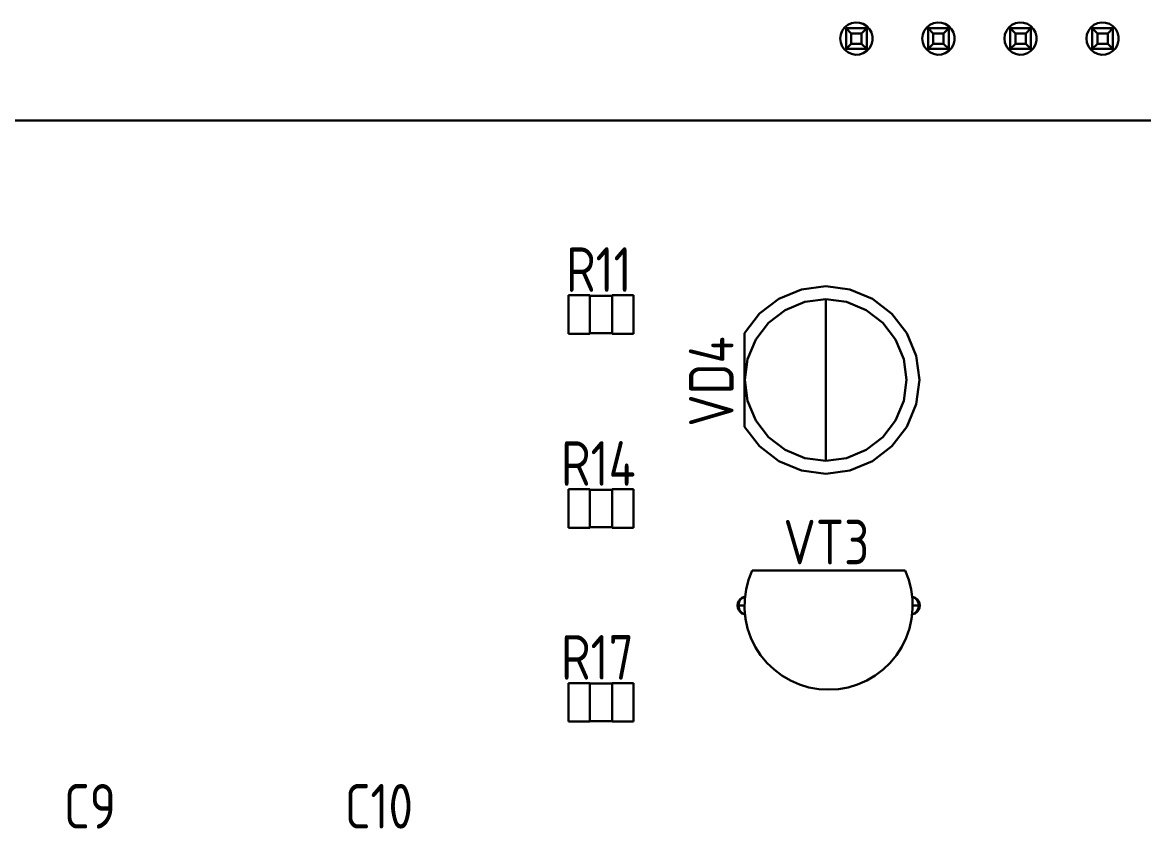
# Model space of a CAD drawing. Header units: inches. Extents: x -969 to 2045, y -594 to 12.
# Drawn here: x 1246.25 to 1280.95, y -225.43 to -200.49 of the extents above; entities that cross this region are included whole.
import ezdxf

# ---------------------------------------------------------------- set-up
doc = ezdxf.new("R2010")
doc.units = ezdxf.units.IN
doc.header["$MEASUREMENT"] = 0
doc.styles.add('GOST type A0', font='gost.TTF', dxfattribs={"height": 2.116667})

msp = doc.modelspace()

# ---------------------------------------------------------------- linework, layer by layer
at = {"color": 7, "lineweight": 30}
for p, q in [((1271.906, -200.511), (1271.793, -200.565)), ((1271.906, -200.511), (1271.793, -200.565)), ((1272.03, -200.488), (1271.906, -200.511)), ((1272.03, -200.488), (1271.906, -200.511)), ((1272.155, -200.496), (1272.03, -200.488)), ((1272.155, -200.496), (1272.03, -200.488)), ((1272.274, -200.535), (1272.155, -200.496)), ((1272.274, -200.535), (1272.155, -200.496)), ((1274.446, -200.511), (1274.333, -200.565)), ((1274.446, -200.511), (1274.333, -200.565)), ((1274.57, -200.488), (1274.446, -200.511)), ((1274.57, -200.488), (1274.446, -200.511)), ((1274.695, -200.496), (1274.57, -200.488)), ((1274.695, -200.496), (1274.57, -200.488)), ((1274.814, -200.535), (1274.695, -200.496)), ((1274.814, -200.535), (1274.695, -200.496)), ((1276.986, -200.511), (1276.873, -200.565)), ((1276.986, -200.511), (1276.873, -200.565)), ((1277.11, -200.488), (1276.986, -200.511)), ((1277.11, -200.488), (1276.986, -200.511)), ((1277.235, -200.496), (1277.11, -200.488)), ((1277.235, -200.496), (1277.11, -200.488)), ((1277.354, -200.535), (1277.235, -200.496)), ((1277.354, -200.535), (1277.235, -200.496)), ((1279.526, -200.511), (1279.413, -200.565)), ((1279.526, -200.511), (1279.413, -200.565)), ((1279.65, -200.488), (1279.526, -200.511)), ((1279.65, -200.488), (1279.526, -200.511)), ((1279.775, -200.496), (1279.65, -200.488)), ((1279.775, -200.496), (1279.65, -200.488)), ((1279.894, -200.535), (1279.775, -200.496)), ((1279.894, -200.535), (1279.775, -200.496)), ((1271.577, -200.863), (1271.561, -200.987)), ((1271.577, -200.863), (1271.561, -200.987)), ((1271.623, -200.746), (1271.577, -200.863)), ((1271.623, -200.746), (1271.577, -200.863)), ((1271.697, -200.645), (1271.623, -200.746)), ((1271.697, -200.645), (1271.623, -200.746)), ((1271.793, -200.565), (1271.697, -200.645)), ((1271.793, -200.565), (1271.697, -200.645)), ((1272.381, -200.667), (1271.741, -200.667)), ((1271.741, -201.307), (1271.741, -200.667)), ((1271.901, -200.827), (1271.741, -200.667)), ((1272.381, -200.667), (1271.741, -200.667)), ((1271.741, -201.307), (1271.741, -200.667)), ((1271.901, -200.827), (1271.741, -200.667)), ((1272.221, -200.827), (1271.901, -200.827)), ((1271.901, -201.147), (1271.901, -200.827)), ((1272.221, -200.827), (1271.901, -200.827)), ((1271.901, -201.147), (1271.901, -200.827)), ((1272.381, -200.667), (1272.221, -200.827)), ((1272.381, -200.667), (1272.221, -200.827)), ((1272.221, -201.147), (1272.221, -200.827)), ((1272.221, -201.147), (1272.221, -200.827)), ((1272.38, -200.602), (1272.274, -200.535)), ((1272.38, -200.602), (1272.274, -200.535)), ((1272.466, -200.693), (1272.38, -200.602)), ((1272.466, -200.693), (1272.38, -200.602)), ((1272.381, -201.307), (1272.381, -200.667)), ((1272.381, -201.307), (1272.381, -200.667)), ((1272.526, -200.803), (1272.466, -200.693)), ((1272.526, -200.803), (1272.466, -200.693)), ((1272.557, -200.924), (1272.526, -200.803)), ((1272.557, -200.924), (1272.526, -200.803)), ((1274.117, -200.863), (1274.101, -200.987)), ((1274.117, -200.863), (1274.101, -200.987)), ((1274.163, -200.746), (1274.117, -200.863)), ((1274.163, -200.746), (1274.117, -200.863)), ((1274.237, -200.645), (1274.163, -200.746)), ((1274.237, -200.645), (1274.163, -200.746)), ((1274.333, -200.565), (1274.237, -200.645)), ((1274.333, -200.565), (1274.237, -200.645)), ((1274.921, -200.667), (1274.281, -200.667)), ((1274.281, -201.307), (1274.281, -200.667)), ((1274.441, -200.827), (1274.281, -200.667)), ((1274.921, -200.667), (1274.281, -200.667)), ((1274.281, -201.307), (1274.281, -200.667)), ((1274.441, -200.827), (1274.281, -200.667)), ((1274.761, -200.827), (1274.441, -200.827)), ((1274.441, -201.147), (1274.441, -200.827)), ((1274.761, -200.827), (1274.441, -200.827)), ((1274.441, -201.147), (1274.441, -200.827)), ((1274.921, -200.667), (1274.761, -200.827)), ((1274.921, -200.667), (1274.761, -200.827)), ((1274.761, -201.147), (1274.761, -200.827)), ((1274.761, -201.147), (1274.761, -200.827)), ((1274.92, -200.602), (1274.814, -200.535)), ((1274.92, -200.602), (1274.814, -200.535)), ((1275.006, -200.693), (1274.92, -200.602)), ((1275.006, -200.693), (1274.92, -200.602)), ((1274.921, -201.307), (1274.921, -200.667)), ((1274.921, -201.307), (1274.921, -200.667)), ((1275.066, -200.803), (1275.006, -200.693)), ((1275.066, -200.803), (1275.006, -200.693)), ((1275.097, -200.924), (1275.066, -200.803)), ((1275.097, -200.924), (1275.066, -200.803)), ((1276.657, -200.863), (1276.641, -200.987)), ((1276.657, -200.863), (1276.641, -200.987)), ((1276.703, -200.746), (1276.657, -200.863)), ((1276.703, -200.746), (1276.657, -200.863)), ((1276.777, -200.645), (1276.703, -200.746)), ((1276.777, -200.645), (1276.703, -200.746)), ((1276.873, -200.565), (1276.777, -200.645)), ((1276.873, -200.565), (1276.777, -200.645)), ((1277.461, -200.667), (1276.821, -200.667)), ((1276.821, -201.307), (1276.821, -200.667)), ((1276.981, -200.827), (1276.821, -200.667)), ((1277.461, -200.667), (1276.821, -200.667)), ((1276.821, -201.307), (1276.821, -200.667)), ((1276.981, -200.827), (1276.821, -200.667)), ((1277.301, -200.827), (1276.981, -200.827)), ((1276.981, -201.147), (1276.981, -200.827)), ((1277.301, -200.827), (1276.981, -200.827)), ((1276.981, -201.147), (1276.981, -200.827)), ((1277.461, -200.667), (1277.301, -200.827)), ((1277.461, -200.667), (1277.301, -200.827)), ((1277.301, -201.147), (1277.301, -200.827)), ((1277.301, -201.147), (1277.301, -200.827)), ((1277.46, -200.602), (1277.354, -200.535)), ((1277.46, -200.602), (1277.354, -200.535)), ((1277.546, -200.693), (1277.46, -200.602)), ((1277.546, -200.693), (1277.46, -200.602)), ((1277.461, -201.307), (1277.461, -200.667)), ((1277.461, -201.307), (1277.461, -200.667)), ((1277.606, -200.803), (1277.546, -200.693)), ((1277.606, -200.803), (1277.546, -200.693)), ((1277.637, -200.924), (1277.606, -200.803)), ((1277.637, -200.924), (1277.606, -200.803)), ((1279.197, -200.863), (1279.181, -200.987)), ((1279.197, -200.863), (1279.181, -200.987)), ((1279.243, -200.746), (1279.197, -200.863)), ((1279.243, -200.746), (1279.197, -200.863)), ((1279.317, -200.645), (1279.243, -200.746)), ((1279.317, -200.645), (1279.243, -200.746)), ((1279.413, -200.565), (1279.317, -200.645)), ((1279.413, -200.565), (1279.317, -200.645)), ((1280.001, -200.667), (1279.361, -200.667)), ((1279.361, -201.307), (1279.361, -200.667)), ((1279.521, -200.827), (1279.361, -200.667)), ((1280.001, -200.667), (1279.361, -200.667)), ((1279.361, -201.307), (1279.361, -200.667)), ((1279.521, -200.827), (1279.361, -200.667)), ((1279.841, -200.827), (1279.521, -200.827)), ((1279.521, -201.147), (1279.521, -200.827)), ((1279.841, -200.827), (1279.521, -200.827)), ((1279.521, -201.147), (1279.521, -200.827)), ((1280.001, -200.667), (1279.841, -200.827)), ((1280.001, -200.667), (1279.841, -200.827)), ((1279.841, -201.147), (1279.841, -200.827)), ((1279.841, -201.147), (1279.841, -200.827)), ((1280, -200.602), (1279.894, -200.535)), ((1280, -200.602), (1279.894, -200.535)), ((1280.086, -200.693), (1280, -200.602)), ((1280.086, -200.693), (1280, -200.602)), ((1280.001, -201.307), (1280.001, -200.667)), ((1280.001, -201.307), (1280.001, -200.667)), ((1280.146, -200.803), (1280.086, -200.693)), ((1280.146, -200.803), (1280.086, -200.693)), ((1280.177, -200.924), (1280.146, -200.803)), ((1280.177, -200.924), (1280.146, -200.803)), ((1271.577, -201.111), (1271.561, -200.987)), ((1271.577, -201.111), (1271.561, -200.987)), ((1271.623, -201.228), (1271.577, -201.111)), ((1271.623, -201.228), (1271.577, -201.111)), ((1271.901, -201.147), (1271.741, -201.307)), ((1271.901, -201.147), (1271.741, -201.307)), ((1272.221, -201.147), (1271.901, -201.147)), ((1272.221, -201.147), (1271.901, -201.147)), ((1272.381, -201.307), (1272.221, -201.147)), ((1272.381, -201.307), (1272.221, -201.147)), ((1272.526, -201.171), (1272.466, -201.281)), ((1272.526, -201.171), (1272.466, -201.281)), ((1272.557, -201.05), (1272.526, -201.171)), ((1272.557, -201.05), (1272.526, -201.171)), ((1272.557, -201.05), (1272.557, -200.924)), ((1272.557, -201.05), (1272.557, -200.924)), ((1274.117, -201.111), (1274.101, -200.987)), ((1274.117, -201.111), (1274.101, -200.987)), ((1274.163, -201.228), (1274.117, -201.111)), ((1274.163, -201.228), (1274.117, -201.111)), ((1274.441, -201.147), (1274.281, -201.307)), ((1274.441, -201.147), (1274.281, -201.307)), ((1274.761, -201.147), (1274.441, -201.147)), ((1274.761, -201.147), (1274.441, -201.147)), ((1274.921, -201.307), (1274.761, -201.147)), ((1274.921, -201.307), (1274.761, -201.147)), ((1275.066, -201.171), (1275.006, -201.281)), ((1275.066, -201.171), (1275.006, -201.281)), ((1275.097, -201.05), (1275.066, -201.171)), ((1275.097, -201.05), (1275.066, -201.171)), ((1275.097, -201.05), (1275.097, -200.924)), ((1275.097, -201.05), (1275.097, -200.924)), ((1276.657, -201.111), (1276.641, -200.987)), ((1276.657, -201.111), (1276.641, -200.987)), ((1276.703, -201.228), (1276.657, -201.111)), ((1276.703, -201.228), (1276.657, -201.111)), ((1276.981, -201.147), (1276.821, -201.307)), ((1276.981, -201.147), (1276.821, -201.307)), ((1277.301, -201.147), (1276.981, -201.147)), ((1277.301, -201.147), (1276.981, -201.147)), ((1277.461, -201.307), (1277.301, -201.147)), ((1277.461, -201.307), (1277.301, -201.147)), ((1277.606, -201.171), (1277.546, -201.281)), ((1277.606, -201.171), (1277.546, -201.281)), ((1277.637, -201.05), (1277.606, -201.171)), ((1277.637, -201.05), (1277.606, -201.171)), ((1277.637, -201.05), (1277.637, -200.924)), ((1277.637, -201.05), (1277.637, -200.924)), ((1279.197, -201.111), (1279.181, -200.987)), ((1279.197, -201.111), (1279.181, -200.987)), ((1279.243, -201.228), (1279.197, -201.111)), ((1279.243, -201.228), (1279.197, -201.111)), ((1279.521, -201.147), (1279.361, -201.307)), ((1279.521, -201.147), (1279.361, -201.307)), ((1279.841, -201.147), (1279.521, -201.147)), ((1279.841, -201.147), (1279.521, -201.147)), ((1280.001, -201.307), (1279.841, -201.147)), ((1280.001, -201.307), (1279.841, -201.147)), ((1280.146, -201.171), (1280.086, -201.281)), ((1280.146, -201.171), (1280.086, -201.281)), ((1280.177, -201.05), (1280.146, -201.171)), ((1280.177, -201.05), (1280.146, -201.171)), ((1280.177, -201.05), (1280.177, -200.924)), ((1280.177, -201.05), (1280.177, -200.924)), ((1271.697, -201.329), (1271.623, -201.228)), ((1271.697, -201.329), (1271.623, -201.228)), ((1271.793, -201.409), (1271.697, -201.329)), ((1271.793, -201.409), (1271.697, -201.329)), ((1272.381, -201.307), (1271.741, -201.307)), ((1272.381, -201.307), (1271.741, -201.307)), ((1271.906, -201.463), (1271.793, -201.409)), ((1271.906, -201.463), (1271.793, -201.409)), ((1272.03, -201.486), (1271.906, -201.463)), ((1272.03, -201.486), (1271.906, -201.463)), ((1272.155, -201.478), (1272.03, -201.486)), ((1272.155, -201.478), (1272.03, -201.486)), ((1272.274, -201.439), (1272.155, -201.478)), ((1272.274, -201.439), (1272.155, -201.478)), ((1272.38, -201.372), (1272.274, -201.439)), ((1272.38, -201.372), (1272.274, -201.439)), ((1272.466, -201.281), (1272.38, -201.372)), ((1272.466, -201.281), (1272.38, -201.372)), ((1274.237, -201.329), (1274.163, -201.228)), ((1274.237, -201.329), (1274.163, -201.228)), ((1274.333, -201.409), (1274.237, -201.329)), ((1274.333, -201.409), (1274.237, -201.329)), ((1274.921, -201.307), (1274.281, -201.307)), ((1274.921, -201.307), (1274.281, -201.307)), ((1274.446, -201.463), (1274.333, -201.409)), ((1274.446, -201.463), (1274.333, -201.409)), ((1274.57, -201.486), (1274.446, -201.463)), ((1274.57, -201.486), (1274.446, -201.463)), ((1274.695, -201.478), (1274.57, -201.486)), ((1274.695, -201.478), (1274.57, -201.486)), ((1274.814, -201.439), (1274.695, -201.478)), ((1274.814, -201.439), (1274.695, -201.478)), ((1274.92, -201.372), (1274.814, -201.439)), ((1274.92, -201.372), (1274.814, -201.439)), ((1275.006, -201.281), (1274.92, -201.372)), ((1275.006, -201.281), (1274.92, -201.372)), ((1276.777, -201.329), (1276.703, -201.228)), ((1276.777, -201.329), (1276.703, -201.228)), ((1276.873, -201.409), (1276.777, -201.329)), ((1276.873, -201.409), (1276.777, -201.329)), ((1277.461, -201.307), (1276.821, -201.307)), ((1277.461, -201.307), (1276.821, -201.307)), ((1276.986, -201.463), (1276.873, -201.409)), ((1276.986, -201.463), (1276.873, -201.409)), ((1277.11, -201.486), (1276.986, -201.463)), ((1277.11, -201.486), (1276.986, -201.463)), ((1277.235, -201.478), (1277.11, -201.486)), ((1277.235, -201.478), (1277.11, -201.486)), ((1277.354, -201.439), (1277.235, -201.478)), ((1277.354, -201.439), (1277.235, -201.478)), ((1277.46, -201.372), (1277.354, -201.439)), ((1277.46, -201.372), (1277.354, -201.439)), ((1277.546, -201.281), (1277.46, -201.372)), ((1277.546, -201.281), (1277.46, -201.372)), ((1279.317, -201.329), (1279.243, -201.228)), ((1279.317, -201.329), (1279.243, -201.228)), ((1279.413, -201.409), (1279.317, -201.329)), ((1279.413, -201.409), (1279.317, -201.329)), ((1280.001, -201.307), (1279.361, -201.307)), ((1280.001, -201.307), (1279.361, -201.307)), ((1279.526, -201.463), (1279.413, -201.409)), ((1279.526, -201.463), (1279.413, -201.409)), ((1279.65, -201.486), (1279.526, -201.463)), ((1279.65, -201.486), (1279.526, -201.463)), ((1279.775, -201.478), (1279.65, -201.486)), ((1279.775, -201.478), (1279.65, -201.486)), ((1279.894, -201.439), (1279.775, -201.478)), ((1279.894, -201.439), (1279.775, -201.478)), ((1280, -201.372), (1279.894, -201.439)), ((1280, -201.372), (1279.894, -201.439)), ((1280.086, -201.281), (1280, -201.372)), ((1280.086, -201.281), (1280, -201.372)), ((1222.161, -203.527), (1320.161, -203.527)), ((1320.161, -203.527), (1222.161, -203.527)), ((1222.161, -203.527), (1320.161, -203.527)), ((1320.161, -203.527), (1222.161, -203.527)), ((1270.361, -208.751), (1269.662, -209.04)), ((1269.662, -209.04), (1270.361, -208.751)), ((1270.361, -208.751), (1269.662, -209.04)), ((1269.662, -209.04), (1270.361, -208.751)), ((1271.111, -208.652), (1270.361, -208.751)), ((1270.361, -208.751), (1271.111, -208.652)), ((1271.111, -208.652), (1270.361, -208.751)), ((1270.361, -208.751), (1271.111, -208.652)), ((1271.862, -208.751), (1271.111, -208.652)), ((1271.111, -208.652), (1271.862, -208.751)), ((1271.862, -208.751), (1271.111, -208.652)), ((1271.111, -208.652), (1271.862, -208.751)), ((1272.561, -209.04), (1271.862, -208.751)), ((1271.862, -208.751), (1272.561, -209.04)), ((1272.561, -209.04), (1271.862, -208.751)), ((1271.862, -208.751), (1272.561, -209.04)), ((1263.158, -208.93), (1263.158, -210.124)), ((1263.818, -208.93), (1263.158, -208.93)), ((1263.158, -208.93), (1263.158, -210.124)), ((1263.158, -208.93), (1263.818, -208.93)), ((1263.158, -208.93), (1263.158, -210.124)), ((1263.818, -208.93), (1263.158, -208.93)), ((1263.158, -208.93), (1263.158, -210.124)), ((1263.158, -208.93), (1263.818, -208.93)), ((1263.818, -208.947), (1263.818, -208.93)), ((1263.818, -208.93), (1263.818, -210.124)), ((1263.818, -208.947), (1263.818, -208.93)), ((1263.818, -208.93), (1263.818, -210.124)), ((1264.504, -208.947), (1263.818, -208.947)), ((1263.818, -208.947), (1264.504, -208.947)), ((1264.504, -208.947), (1263.818, -208.947)), ((1263.818, -208.947), (1264.504, -208.947)), ((1265.164, -208.93), (1264.504, -208.93)), ((1264.504, -208.93), (1264.504, -208.947)), ((1264.504, -208.93), (1264.504, -210.124)), ((1264.504, -208.93), (1265.164, -208.93)), ((1265.164, -208.93), (1264.504, -208.93)), ((1264.504, -208.93), (1264.504, -208.947)), ((1264.504, -208.93), (1264.504, -210.124)), ((1264.504, -208.93), (1265.164, -208.93)), ((1265.164, -210.124), (1265.164, -208.93)), ((1265.164, -208.93), (1265.164, -210.124)), ((1265.164, -210.124), (1265.164, -208.93)), ((1265.164, -208.93), (1265.164, -210.124)), ((1269.662, -209.04), (1269.062, -209.5)), ((1269.062, -209.5), (1269.662, -209.04)), ((1269.662, -209.04), (1269.062, -209.5)), ((1269.062, -209.5), (1269.662, -209.04)), ((1269.861, -209.387), (1270.464, -209.137)), ((1269.861, -209.387), (1270.464, -209.137)), ((1270.464, -209.137), (1271.111, -209.052)), ((1270.464, -209.137), (1271.111, -209.052)), ((1271.111, -209.052), (1271.758, -209.137)), ((1271.111, -209.052), (1271.111, -209.137)), ((1271.111, -209.052), (1271.758, -209.137)), ((1271.111, -209.052), (1271.111, -209.137)), ((1271.111, -209.387), (1271.111, -209.137)), ((1271.111, -209.387), (1271.111, -209.137)), ((1271.758, -209.137), (1272.361, -209.387)), ((1271.758, -209.137), (1272.361, -209.387)), ((1273.162, -209.501), (1272.561, -209.04)), ((1272.561, -209.04), (1273.162, -209.501)), ((1273.162, -209.501), (1272.561, -209.04)), ((1272.561, -209.04), (1273.162, -209.501)), ((1269.062, -209.5), (1268.601, -210.099)), ((1268.601, -210.099), (1269.062, -209.5)), ((1269.062, -209.5), (1268.601, -210.099)), ((1268.601, -210.099), (1269.062, -209.5)), ((1269.343, -209.784), (1269.861, -209.387)), ((1269.343, -209.784), (1269.861, -209.387)), ((1271.111, -209.784), (1271.111, -209.387)), ((1271.111, -209.784), (1271.111, -209.387)), ((1272.361, -209.387), (1272.879, -209.784)), ((1272.361, -209.387), (1272.879, -209.784)), ((1273.623, -210.102), (1273.162, -209.501)), ((1273.162, -209.501), (1273.623, -210.102)), ((1273.623, -210.102), (1273.162, -209.501)), ((1273.162, -209.501), (1273.623, -210.102)), ((1268.946, -210.302), (1269.343, -209.784)), ((1268.946, -210.302), (1269.343, -209.784)), ((1271.111, -210.302), (1271.111, -209.784)), ((1271.111, -210.302), (1271.111, -209.784)), ((1272.879, -209.784), (1273.276, -210.302)), ((1272.879, -209.784), (1273.276, -210.302)), ((1263.158, -210.124), (1263.818, -210.124)), ((1263.158, -210.124), (1263.818, -210.124)), ((1263.158, -210.124), (1263.818, -210.124)), ((1263.158, -210.124), (1263.818, -210.124)), ((1263.818, -210.124), (1263.818, -210.107)), ((1263.818, -210.107), (1264.504, -210.107)), ((1263.818, -210.107), (1264.504, -210.107)), ((1263.818, -210.124), (1263.818, -210.107)), ((1263.818, -210.107), (1264.504, -210.107)), ((1263.818, -210.107), (1264.504, -210.107)), ((1264.504, -210.107), (1264.504, -210.124)), ((1264.504, -210.107), (1264.504, -210.124)), ((1264.504, -210.124), (1265.164, -210.124)), ((1264.504, -210.124), (1265.164, -210.124)), ((1264.504, -210.124), (1265.164, -210.124)), ((1264.504, -210.124), (1265.164, -210.124)), ((1268.601, -210.099), (1268.601, -213.004)), ((1268.601, -210.099), (1268.601, -213.004)), ((1268.601, -210.099), (1268.601, -213.004)), ((1268.601, -210.099), (1268.601, -213.004)), ((1273.912, -210.801), (1273.623, -210.102)), ((1273.623, -210.102), (1273.912, -210.801)), ((1273.912, -210.801), (1273.623, -210.102)), ((1273.623, -210.102), (1273.912, -210.801)), ((1268.696, -210.905), (1268.946, -210.302)), ((1268.696, -210.905), (1268.946, -210.302)), ((1271.111, -210.905), (1271.111, -210.302)), ((1271.111, -210.905), (1271.111, -210.302)), ((1273.276, -210.302), (1273.526, -210.905)), ((1273.276, -210.302), (1273.526, -210.905)), ((1268.611, -211.552), (1268.696, -210.905)), ((1268.611, -211.552), (1268.696, -210.905)), ((1271.111, -211.552), (1271.111, -210.905)), ((1271.111, -211.552), (1271.111, -210.905)), ((1273.526, -210.905), (1273.611, -211.552)), ((1273.526, -210.905), (1273.611, -211.552)), ((1274.011, -211.552), (1273.912, -210.801)), ((1273.912, -210.801), (1274.011, -211.552)), ((1274.011, -211.552), (1273.912, -210.801)), ((1273.912, -210.801), (1274.011, -211.552)), ((1268.611, -211.552), (1268.696, -212.199)), ((1268.611, -211.552), (1268.696, -212.199)), ((1271.111, -212.199), (1271.111, -211.552)), ((1271.111, -212.199), (1271.111, -211.552)), ((1273.526, -212.199), (1273.611, -211.552)), ((1273.526, -212.199), (1273.611, -211.552)), ((1273.912, -212.302), (1274.011, -211.552)), ((1273.912, -212.302), (1274.011, -211.552)), ((1273.912, -212.302), (1274.011, -211.552)), ((1273.912, -212.302), (1274.011, -211.552)), ((1268.696, -212.199), (1268.946, -212.802)), ((1268.696, -212.199), (1268.946, -212.802)), ((1271.111, -212.802), (1271.111, -212.199)), ((1271.111, -212.802), (1271.111, -212.199)), ((1273.276, -212.802), (1273.526, -212.199)), ((1273.276, -212.802), (1273.526, -212.199)), ((1273.623, -213.002), (1273.912, -212.302)), ((1273.623, -213.002), (1273.912, -212.302)), ((1273.623, -213.002), (1273.912, -212.302)), ((1273.623, -213.002), (1273.912, -212.302)), ((1268.601, -213.004), (1269.062, -213.604)), ((1268.601, -213.004), (1269.062, -213.604)), ((1268.601, -213.004), (1269.062, -213.604)), ((1268.601, -213.004), (1269.062, -213.604)), ((1268.946, -212.802), (1269.343, -213.32)), ((1268.946, -212.802), (1269.343, -213.32)), ((1271.111, -213.32), (1271.111, -212.802)), ((1271.111, -213.32), (1271.111, -212.802)), ((1272.879, -213.32), (1273.276, -212.802)), ((1272.879, -213.32), (1273.276, -212.802)), ((1273.162, -213.603), (1273.623, -213.002)), ((1273.162, -213.603), (1273.623, -213.002)), ((1273.162, -213.603), (1273.623, -213.002)), ((1273.162, -213.603), (1273.623, -213.002)), ((1269.343, -213.32), (1269.861, -213.717)), ((1269.343, -213.32), (1269.861, -213.717)), ((1271.111, -213.717), (1271.111, -213.32)), ((1271.111, -213.717), (1271.111, -213.32)), ((1272.361, -213.717), (1272.879, -213.32)), ((1272.361, -213.717), (1272.879, -213.32)), ((1269.062, -213.604), (1269.662, -214.064)), ((1269.062, -213.604), (1269.662, -214.064)), ((1269.062, -213.604), (1269.662, -214.064)), ((1269.062, -213.604), (1269.662, -214.064)), ((1272.561, -214.063), (1273.162, -213.603)), ((1272.561, -214.063), (1273.162, -213.603)), ((1272.561, -214.063), (1273.162, -213.603)), ((1272.561, -214.063), (1273.162, -213.603)), ((1269.861, -213.717), (1270.464, -213.967)), ((1269.861, -213.717), (1270.464, -213.967)), ((1270.464, -213.967), (1271.111, -214.052)), ((1270.464, -213.967), (1271.111, -214.052)), ((1271.111, -213.967), (1271.111, -213.717)), ((1271.111, -213.967), (1271.111, -213.717)), ((1271.111, -214.052), (1271.758, -213.967)), ((1271.111, -213.967), (1271.111, -214.052)), ((1271.111, -214.052), (1271.758, -213.967)), ((1271.111, -213.967), (1271.111, -214.052)), ((1271.758, -213.967), (1272.361, -213.717)), ((1271.758, -213.967), (1272.361, -213.717)), ((1269.662, -214.064), (1270.361, -214.353)), ((1269.662, -214.064), (1270.361, -214.353)), ((1269.662, -214.064), (1270.361, -214.353)), ((1269.662, -214.064), (1270.361, -214.353)), ((1270.361, -214.353), (1271.111, -214.452)), ((1270.361, -214.353), (1271.111, -214.452)), ((1270.361, -214.353), (1271.111, -214.452)), ((1270.361, -214.353), (1271.111, -214.452)), ((1271.111, -214.452), (1271.862, -214.353)), ((1271.111, -214.452), (1271.862, -214.353)), ((1271.111, -214.452), (1271.862, -214.353)), ((1271.111, -214.452), (1271.862, -214.353)), ((1271.862, -214.353), (1272.561, -214.063)), ((1271.862, -214.353), (1272.561, -214.063)), ((1271.862, -214.353), (1272.561, -214.063)), ((1271.862, -214.353), (1272.561, -214.063)), ((1263.158, -214.93), (1263.158, -216.124)), ((1263.818, -214.93), (1263.158, -214.93)), ((1263.158, -214.93), (1263.158, -216.124)), ((1263.158, -214.93), (1263.818, -214.93)), ((1263.158, -214.93), (1263.158, -216.124)), ((1263.818, -214.93), (1263.158, -214.93)), ((1263.158, -214.93), (1263.158, -216.124)), ((1263.158, -214.93), (1263.818, -214.93)), ((1263.818, -214.947), (1263.818, -214.93)), ((1263.818, -214.93), (1263.818, -216.124)), ((1263.818, -214.947), (1263.818, -214.93)), ((1263.818, -214.93), (1263.818, -216.124)), ((1264.504, -214.947), (1263.818, -214.947)), ((1263.818, -214.947), (1264.504, -214.947)), ((1264.504, -214.947), (1263.818, -214.947)), ((1263.818, -214.947), (1264.504, -214.947)), ((1265.164, -214.93), (1264.504, -214.93)), ((1264.504, -214.93), (1264.504, -214.947)), ((1264.504, -214.93), (1264.504, -216.124)), ((1264.504, -214.93), (1265.164, -214.93)), ((1265.164, -214.93), (1264.504, -214.93)), ((1264.504, -214.93), (1264.504, -214.947)), ((1264.504, -214.93), (1264.504, -216.124)), ((1264.504, -214.93), (1265.164, -214.93)), ((1265.164, -216.124), (1265.164, -214.93)), ((1265.164, -214.93), (1265.164, -216.124)), ((1265.164, -216.124), (1265.164, -214.93)), ((1265.164, -214.93), (1265.164, -216.124)), ((1263.158, -216.124), (1263.818, -216.124)), ((1263.158, -216.124), (1263.818, -216.124)), ((1263.158, -216.124), (1263.818, -216.124)), ((1263.158, -216.124), (1263.818, -216.124)), ((1263.818, -216.124), (1263.818, -216.107)), ((1263.818, -216.107), (1264.504, -216.107)), ((1263.818, -216.107), (1264.504, -216.107)), ((1263.818, -216.124), (1263.818, -216.107)), ((1263.818, -216.107), (1264.504, -216.107)), ((1263.818, -216.107), (1264.504, -216.107)), ((1264.504, -216.107), (1264.504, -216.124)), ((1264.504, -216.107), (1264.504, -216.124)), ((1264.504, -216.124), (1265.164, -216.124)), ((1264.504, -216.124), (1265.164, -216.124)), ((1264.504, -216.124), (1265.164, -216.124)), ((1264.504, -216.124), (1265.164, -216.124)), ((1268.832, -217.452), (1268.722, -217.737)), ((1268.832, -217.452), (1268.722, -217.737)), ((1268.832, -217.452), (1268.722, -217.737)), ((1268.832, -217.452), (1268.722, -217.737)), ((1273.57, -217.452), (1268.832, -217.452)), ((1273.57, -217.452), (1268.832, -217.452)), ((1273.57, -217.452), (1268.832, -217.452)), ((1273.57, -217.452), (1268.832, -217.452)), ((1273.68, -217.737), (1273.57, -217.452)), ((1273.68, -217.737), (1273.57, -217.452)), ((1273.68, -217.737), (1273.57, -217.452)), ((1273.68, -217.737), (1273.57, -217.452)), ((1268.722, -217.737), (1268.646, -218.034)), ((1268.722, -217.737), (1268.646, -218.034)), ((1268.722, -217.737), (1268.646, -218.034)), ((1268.722, -217.737), (1268.646, -218.034)), ((1273.756, -218.034), (1273.68, -217.737)), ((1273.756, -218.034), (1273.68, -217.737)), ((1273.756, -218.034), (1273.68, -217.737)), ((1273.756, -218.034), (1273.68, -217.737)), ((1268.646, -218.034), (1268.605, -218.337)), ((1268.646, -218.034), (1268.605, -218.337)), ((1268.646, -218.034), (1268.615, -218.259)), ((1268.646, -218.034), (1268.615, -218.259)), ((1273.787, -218.262), (1273.756, -218.034)), ((1273.797, -218.337), (1273.756, -218.034)), ((1273.787, -218.262), (1273.756, -218.034)), ((1273.797, -218.337), (1273.756, -218.034)), ((1268.391, -218.46), (1268.382, -218.532)), ((1268.391, -218.46), (1268.382, -218.532)), ((1268.391, -218.46), (1268.382, -218.532)), ((1268.391, -218.46), (1268.382, -218.532)), ((1268.382, -218.532), (1268.391, -218.604)), ((1268.391, -218.604), (1268.382, -218.532)), ((1268.385, -218.532), (1268.382, -218.532)), ((1268.382, -218.532), (1268.391, -218.604)), ((1268.391, -218.604), (1268.382, -218.532)), ((1268.385, -218.532), (1268.382, -218.532)), ((1268.395, -218.532), (1268.385, -218.532)), ((1268.395, -218.532), (1268.385, -218.532)), ((1268.419, -218.392), (1268.391, -218.46)), ((1268.419, -218.392), (1268.391, -218.46)), ((1268.419, -218.392), (1268.391, -218.46)), ((1268.419, -218.392), (1268.391, -218.46)), ((1268.412, -218.532), (1268.395, -218.532)), ((1268.412, -218.532), (1268.395, -218.532)), ((1268.42, -218.46), (1268.412, -218.532)), ((1268.42, -218.46), (1268.412, -218.532)), ((1268.42, -218.604), (1268.412, -218.532)), ((1268.602, -218.532), (1268.412, -218.532)), ((1268.42, -218.604), (1268.412, -218.532)), ((1268.602, -218.532), (1268.412, -218.532)), ((1268.464, -218.334), (1268.419, -218.392)), ((1268.464, -218.334), (1268.419, -218.392)), ((1268.464, -218.334), (1268.419, -218.392)), ((1268.464, -218.334), (1268.419, -218.392)), ((1268.447, -218.392), (1268.42, -218.46)), ((1268.447, -218.392), (1268.42, -218.46)), ((1268.49, -218.334), (1268.447, -218.392)), ((1268.49, -218.334), (1268.447, -218.392)), ((1268.521, -218.29), (1268.464, -218.334)), ((1268.521, -218.29), (1268.464, -218.334)), ((1268.521, -218.29), (1268.464, -218.334)), ((1268.521, -218.29), (1268.464, -218.334)), ((1268.546, -218.29), (1268.49, -218.334)), ((1268.546, -218.29), (1268.49, -218.334)), ((1268.589, -218.262), (1268.521, -218.29)), ((1268.589, -218.262), (1268.521, -218.29)), ((1268.589, -218.262), (1268.521, -218.29)), ((1268.589, -218.262), (1268.521, -218.29)), ((1268.611, -218.262), (1268.546, -218.29)), ((1268.611, -218.262), (1268.546, -218.29)), ((1268.615, -218.259), (1268.589, -218.262)), ((1268.615, -218.259), (1268.589, -218.262)), ((1268.615, -218.259), (1268.589, -218.262)), ((1268.615, -218.259), (1268.589, -218.262)), ((1268.605, -218.337), (1268.6, -218.643)), ((1268.605, -218.337), (1268.6, -218.643)), ((1268.615, -218.262), (1268.611, -218.262)), ((1268.615, -218.262), (1268.611, -218.262)), ((1273.813, -218.262), (1273.787, -218.259)), ((1273.787, -218.259), (1273.787, -218.262)), ((1273.813, -218.262), (1273.787, -218.259)), ((1273.813, -218.262), (1273.787, -218.259)), ((1273.787, -218.259), (1273.787, -218.262)), ((1273.813, -218.262), (1273.787, -218.259)), ((1273.791, -218.262), (1273.787, -218.262)), ((1273.791, -218.262), (1273.787, -218.262)), ((1273.856, -218.29), (1273.791, -218.262)), ((1273.856, -218.29), (1273.791, -218.262)), ((1273.802, -218.643), (1273.797, -218.337)), ((1273.802, -218.643), (1273.797, -218.337)), ((1273.99, -218.532), (1273.8, -218.532)), ((1273.99, -218.532), (1273.8, -218.532)), ((1273.881, -218.29), (1273.813, -218.262)), ((1273.881, -218.29), (1273.813, -218.262)), ((1273.881, -218.29), (1273.813, -218.262)), ((1273.881, -218.29), (1273.813, -218.262)), ((1273.912, -218.334), (1273.856, -218.29)), ((1273.912, -218.334), (1273.856, -218.29)), ((1273.939, -218.334), (1273.881, -218.29)), ((1273.939, -218.334), (1273.881, -218.29)), ((1273.939, -218.334), (1273.881, -218.29)), ((1273.939, -218.334), (1273.881, -218.29)), ((1273.955, -218.392), (1273.912, -218.334)), ((1273.955, -218.392), (1273.912, -218.334)), ((1273.983, -218.392), (1273.939, -218.334)), ((1273.983, -218.392), (1273.939, -218.334)), ((1273.983, -218.392), (1273.939, -218.334)), ((1273.983, -218.392), (1273.939, -218.334)), ((1273.982, -218.46), (1273.955, -218.392)), ((1273.982, -218.46), (1273.955, -218.392)), ((1273.99, -218.532), (1273.982, -218.46)), ((1273.99, -218.532), (1273.982, -218.46)), ((1273.99, -218.532), (1273.982, -218.604)), ((1273.99, -218.532), (1273.982, -218.604)), ((1274.011, -218.46), (1273.983, -218.392)), ((1274.011, -218.46), (1273.983, -218.392)), ((1274.011, -218.46), (1273.983, -218.392)), ((1274.011, -218.46), (1273.983, -218.392)), ((1274.007, -218.532), (1273.99, -218.532)), ((1274.007, -218.532), (1273.99, -218.532)), ((1274.017, -218.532), (1274.007, -218.532)), ((1274.017, -218.532), (1274.007, -218.532)), ((1274.02, -218.532), (1274.011, -218.46)), ((1274.02, -218.532), (1274.011, -218.46)), ((1274.02, -218.532), (1274.011, -218.46)), ((1274.02, -218.532), (1274.011, -218.46)), ((1274.011, -218.604), (1274.02, -218.532)), ((1274.02, -218.532), (1274.011, -218.604)), ((1274.011, -218.604), (1274.02, -218.532)), ((1274.02, -218.532), (1274.011, -218.604)), ((1274.02, -218.532), (1274.017, -218.532)), ((1274.02, -218.532), (1274.017, -218.532)), ((1268.391, -218.604), (1268.419, -218.672)), ((1268.419, -218.672), (1268.391, -218.604)), ((1268.391, -218.604), (1268.419, -218.672)), ((1268.419, -218.672), (1268.391, -218.604)), ((1268.419, -218.672), (1268.464, -218.729)), ((1268.464, -218.729), (1268.419, -218.672)), ((1268.419, -218.672), (1268.464, -218.729)), ((1268.464, -218.729), (1268.419, -218.672)), ((1268.447, -218.672), (1268.42, -218.604)), ((1268.447, -218.672), (1268.42, -218.604)), ((1268.49, -218.729), (1268.447, -218.672)), ((1268.49, -218.729), (1268.447, -218.672)), ((1268.464, -218.729), (1268.521, -218.774)), ((1268.521, -218.774), (1268.464, -218.729)), ((1268.464, -218.729), (1268.521, -218.774)), ((1268.521, -218.774), (1268.464, -218.729)), ((1268.546, -218.774), (1268.49, -218.729)), ((1268.546, -218.774), (1268.49, -218.729)), ((1268.521, -218.774), (1268.589, -218.802)), ((1268.589, -218.802), (1268.521, -218.774)), ((1268.521, -218.774), (1268.589, -218.802)), ((1268.589, -218.802), (1268.521, -218.774)), ((1268.611, -218.802), (1268.546, -218.774)), ((1268.611, -218.802), (1268.546, -218.774)), ((1268.589, -218.802), (1268.616, -218.805)), ((1268.616, -218.805), (1268.589, -218.802)), ((1268.589, -218.802), (1268.616, -218.805)), ((1268.616, -218.805), (1268.589, -218.802)), ((1268.631, -218.947), (1268.6, -218.643)), ((1268.631, -218.947), (1268.6, -218.643)), ((1268.616, -218.802), (1268.611, -218.802)), ((1268.616, -218.802), (1268.611, -218.802)), ((1268.616, -218.805), (1268.631, -218.947)), ((1268.616, -218.805), (1268.631, -218.947)), ((1273.802, -218.643), (1273.771, -218.947)), ((1273.802, -218.643), (1273.771, -218.947)), ((1273.771, -218.947), (1273.786, -218.802)), ((1273.771, -218.947), (1273.786, -218.802)), ((1273.786, -218.802), (1273.786, -218.805)), ((1273.786, -218.805), (1273.813, -218.802)), ((1273.791, -218.802), (1273.786, -218.802)), ((1273.813, -218.802), (1273.786, -218.805)), ((1273.786, -218.802), (1273.786, -218.805)), ((1273.786, -218.805), (1273.813, -218.802)), ((1273.791, -218.802), (1273.786, -218.802)), ((1273.813, -218.802), (1273.786, -218.805)), ((1273.856, -218.774), (1273.791, -218.802)), ((1273.856, -218.774), (1273.791, -218.802)), ((1273.813, -218.802), (1273.881, -218.774)), ((1273.881, -218.774), (1273.813, -218.802)), ((1273.813, -218.802), (1273.881, -218.774)), ((1273.881, -218.774), (1273.813, -218.802)), ((1273.912, -218.729), (1273.856, -218.774)), ((1273.912, -218.729), (1273.856, -218.774)), ((1273.881, -218.774), (1273.939, -218.729)), ((1273.939, -218.729), (1273.881, -218.774)), ((1273.881, -218.774), (1273.939, -218.729)), ((1273.939, -218.729), (1273.881, -218.774)), ((1273.955, -218.672), (1273.912, -218.729)), ((1273.955, -218.672), (1273.912, -218.729)), ((1273.939, -218.729), (1273.983, -218.672)), ((1273.983, -218.672), (1273.939, -218.729)), ((1273.939, -218.729), (1273.983, -218.672)), ((1273.983, -218.672), (1273.939, -218.729)), ((1273.982, -218.604), (1273.955, -218.672)), ((1273.982, -218.604), (1273.955, -218.672)), ((1273.983, -218.672), (1274.011, -218.604)), ((1274.011, -218.604), (1273.983, -218.672)), ((1273.983, -218.672), (1274.011, -218.604)), ((1274.011, -218.604), (1273.983, -218.672)), ((1268.631, -218.947), (1268.697, -219.245)), ((1268.697, -219.245), (1268.631, -218.947)), ((1268.631, -218.947), (1268.697, -219.245)), ((1268.697, -219.245), (1268.631, -218.947)), ((1268.697, -219.245), (1268.798, -219.534)), ((1268.798, -219.534), (1268.697, -219.245)), ((1268.697, -219.245), (1268.798, -219.534)), ((1268.798, -219.534), (1268.697, -219.245)), ((1273.604, -219.534), (1273.705, -219.245)), ((1273.705, -219.245), (1273.604, -219.534)), ((1273.604, -219.534), (1273.705, -219.245)), ((1273.705, -219.245), (1273.604, -219.534)), ((1273.705, -219.245), (1273.771, -218.947)), ((1273.771, -218.947), (1273.705, -219.245)), ((1273.705, -219.245), (1273.771, -218.947)), ((1273.771, -218.947), (1273.705, -219.245)), ((1268.798, -219.534), (1268.932, -219.809)), ((1268.932, -219.809), (1268.798, -219.534)), ((1268.798, -219.534), (1268.932, -219.809)), ((1268.932, -219.809), (1268.798, -219.534)), ((1273.47, -219.809), (1273.604, -219.534)), ((1273.604, -219.534), (1273.47, -219.809)), ((1273.47, -219.809), (1273.604, -219.534)), ((1273.604, -219.534), (1273.47, -219.809)), ((1268.932, -219.809), (1269.098, -220.066)), ((1269.098, -220.066), (1268.932, -219.809)), ((1268.932, -219.809), (1269.098, -220.066)), ((1269.098, -220.066), (1268.932, -219.809)), ((1273.304, -220.066), (1273.47, -219.809)), ((1273.47, -219.809), (1273.304, -220.066)), ((1273.304, -220.066), (1273.47, -219.809)), ((1273.47, -219.809), (1273.304, -220.066)), ((1269.098, -220.066), (1269.292, -220.303)), ((1269.292, -220.303), (1269.098, -220.066)), ((1269.098, -220.066), (1269.292, -220.303)), ((1269.292, -220.303), (1269.098, -220.066)), ((1269.292, -220.303), (1269.513, -220.514)), ((1269.513, -220.514), (1269.292, -220.303)), ((1269.292, -220.303), (1269.513, -220.514)), ((1269.513, -220.514), (1269.292, -220.303)), ((1272.889, -220.514), (1273.11, -220.303)), ((1273.11, -220.303), (1272.889, -220.514)), ((1272.889, -220.514), (1273.11, -220.303)), ((1273.11, -220.303), (1272.889, -220.514)), ((1273.11, -220.303), (1273.304, -220.066)), ((1273.304, -220.066), (1273.11, -220.303)), ((1273.11, -220.303), (1273.304, -220.066)), ((1273.304, -220.066), (1273.11, -220.303)), ((1269.513, -220.514), (1269.757, -220.698)), ((1269.757, -220.698), (1269.513, -220.514)), ((1269.513, -220.514), (1269.757, -220.698)), ((1269.757, -220.698), (1269.513, -220.514)), ((1272.645, -220.698), (1272.889, -220.514)), ((1272.889, -220.514), (1272.645, -220.698)), ((1272.645, -220.698), (1272.889, -220.514)), ((1272.889, -220.514), (1272.645, -220.698)), ((1263.158, -220.93), (1263.158, -222.124)), ((1263.818, -220.93), (1263.158, -220.93)), ((1263.158, -220.93), (1263.158, -222.124)), ((1263.158, -220.93), (1263.818, -220.93)), ((1263.158, -220.93), (1263.158, -222.124)), ((1263.818, -220.93), (1263.158, -220.93)), ((1263.158, -220.93), (1263.158, -222.124)), ((1263.158, -220.93), (1263.818, -220.93)), ((1263.818, -220.947), (1263.818, -220.93)), ((1263.818, -220.93), (1263.818, -222.124)), ((1263.818, -220.947), (1263.818, -220.93)), ((1263.818, -220.93), (1263.818, -222.124)), ((1264.504, -220.947), (1263.818, -220.947)), ((1263.818, -220.947), (1264.504, -220.947)), ((1264.504, -220.947), (1263.818, -220.947)), ((1263.818, -220.947), (1264.504, -220.947)), ((1265.164, -220.93), (1264.504, -220.93)), ((1264.504, -220.93), (1264.504, -220.947)), ((1264.504, -220.93), (1264.504, -222.124)), ((1264.504, -220.93), (1265.164, -220.93)), ((1265.164, -220.93), (1264.504, -220.93)), ((1264.504, -220.93), (1264.504, -220.947)), ((1264.504, -220.93), (1264.504, -222.124)), ((1264.504, -220.93), (1265.164, -220.93)), ((1265.164, -222.124), (1265.164, -220.93)), ((1265.164, -220.93), (1265.164, -222.124)), ((1265.164, -222.124), (1265.164, -220.93)), ((1265.164, -220.93), (1265.164, -222.124)), ((1269.757, -220.698), (1270.021, -220.853)), ((1270.021, -220.853), (1269.757, -220.698)), ((1269.757, -220.698), (1270.021, -220.853)), ((1270.021, -220.853), (1269.757, -220.698)), ((1270.021, -220.853), (1270.302, -220.975)), ((1270.302, -220.975), (1270.021, -220.853)), ((1270.021, -220.853), (1270.302, -220.975)), ((1270.302, -220.975), (1270.021, -220.853)), ((1270.302, -220.975), (1270.595, -221.064)), ((1270.595, -221.064), (1270.302, -220.975)), ((1270.302, -220.975), (1270.595, -221.064)), ((1270.595, -221.064), (1270.302, -220.975)), ((1271.808, -221.064), (1272.1, -220.975)), ((1272.1, -220.975), (1271.808, -221.064)), ((1271.808, -221.064), (1272.1, -220.975)), ((1272.1, -220.975), (1271.808, -221.064)), ((1272.1, -220.975), (1272.381, -220.853)), ((1272.381, -220.853), (1272.1, -220.975)), ((1272.1, -220.975), (1272.381, -220.853)), ((1272.381, -220.853), (1272.1, -220.975)), ((1272.381, -220.853), (1272.645, -220.698)), ((1272.645, -220.698), (1272.381, -220.853)), ((1272.381, -220.853), (1272.645, -220.698)), ((1272.645, -220.698), (1272.381, -220.853)), ((1270.595, -221.064), (1270.896, -221.117)), ((1270.896, -221.117), (1270.595, -221.064)), ((1270.595, -221.064), (1270.896, -221.117)), ((1270.896, -221.117), (1270.595, -221.064)), ((1270.896, -221.117), (1271.201, -221.135)), ((1271.201, -221.135), (1270.896, -221.117)), ((1270.896, -221.117), (1271.201, -221.135)), ((1271.201, -221.135), (1270.896, -221.117)), ((1271.201, -221.135), (1271.506, -221.117)), ((1271.506, -221.117), (1271.201, -221.135)), ((1271.201, -221.135), (1271.506, -221.117)), ((1271.506, -221.117), (1271.201, -221.135)), ((1271.506, -221.117), (1271.808, -221.064)), ((1271.808, -221.064), (1271.506, -221.117)), ((1271.506, -221.117), (1271.808, -221.064)), ((1271.808, -221.064), (1271.506, -221.117)), ((1263.158, -222.124), (1263.818, -222.124)), ((1263.158, -222.124), (1263.818, -222.124)), ((1263.158, -222.124), (1263.818, -222.124)), ((1263.158, -222.124), (1263.818, -222.124)), ((1263.818, -222.124), (1263.818, -222.107)), ((1263.818, -222.107), (1264.504, -222.107)), ((1263.818, -222.107), (1264.504, -222.107)), ((1263.818, -222.124), (1263.818, -222.107)), ((1263.818, -222.107), (1264.504, -222.107)), ((1263.818, -222.107), (1264.504, -222.107)), ((1264.504, -222.107), (1264.504, -222.124)), ((1264.504, -222.107), (1264.504, -222.124)), ((1264.504, -222.124), (1265.164, -222.124)), ((1264.504, -222.124), (1265.164, -222.124)), ((1264.504, -222.124), (1265.164, -222.124)), ((1264.504, -222.124), (1265.164, -222.124))]:
    msp.add_line(p, q, dxfattribs=at)

# ---------------------------------------------------------------- texts
at = {"color": 7, "lineweight": 30, "style": 'GOST type A0'}
for s, p in [('R11', (1263.076, -208.826)), ('R14', (1262.92, -214.826)), ('VT3', (1269.805, -217.259)), ('R17', (1262.92, -220.826)), ('C9', (1247.537, -225.435)), ('C10', (1256.227, -225.435))]:
    msp.add_text(s, height=1.3796, dxfattribs=at).set_placement(p)
msp.add_text('VD4', height=1.3796, rotation=90, dxfattribs=at).set_placement((1268.26, -212.999))

doc.saveas('drawing.dxf')
